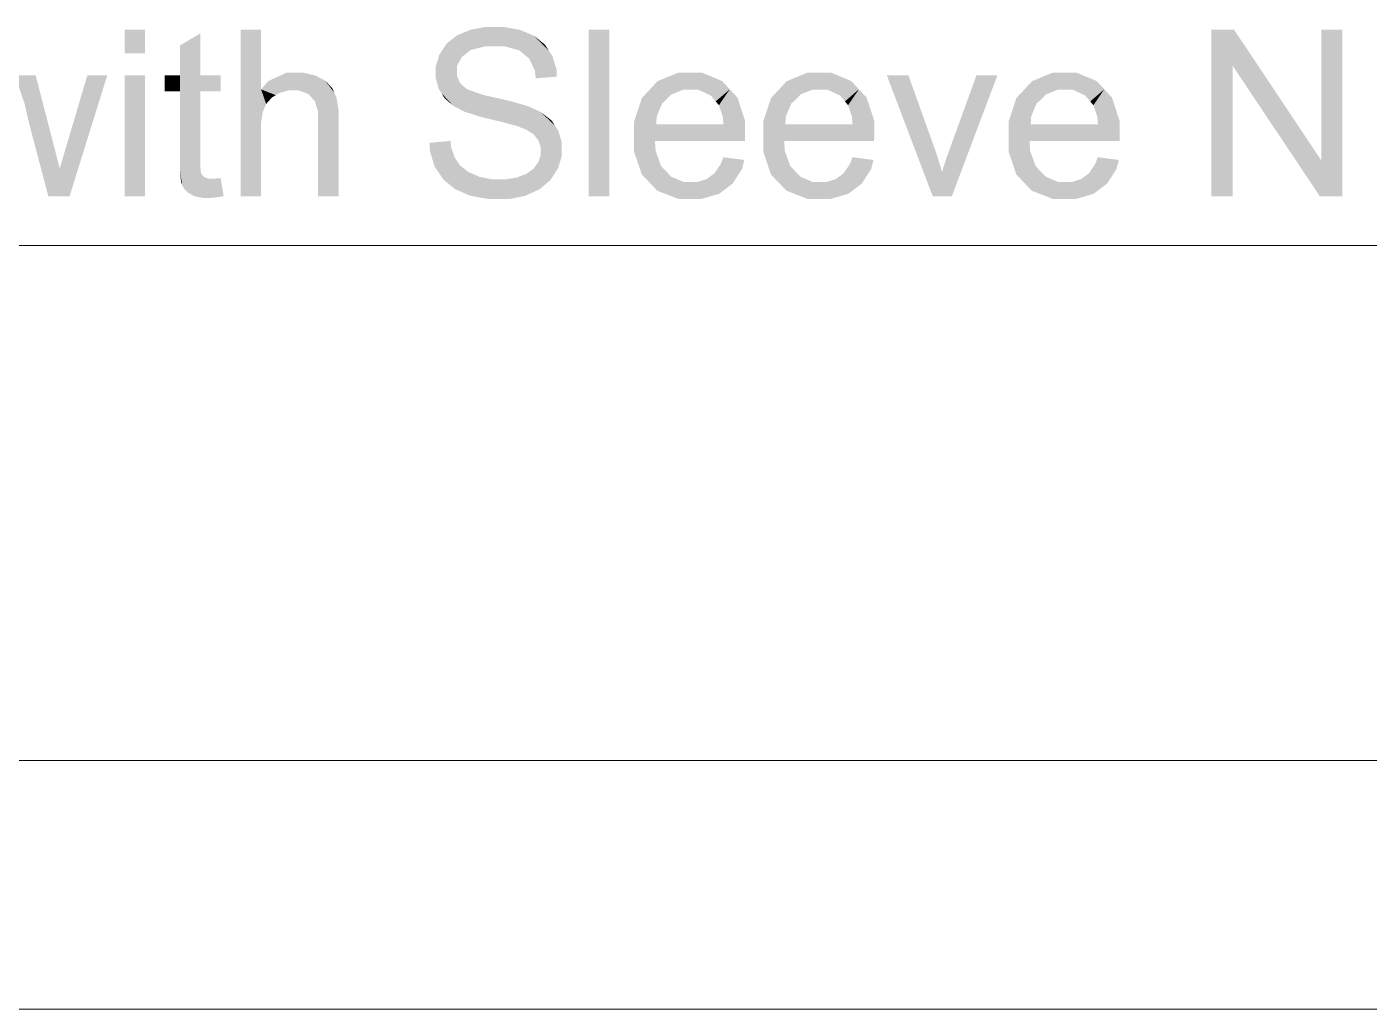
# Model space of a CAD drawing. Header units: millimetres. Extents: x 2 to 579, y 1 to 405.
# Drawn here: x 167.72 to 184.7, y 79.06 to 91.48 of the extents above; entities that cross this region are included whole.
import ezdxf

# ---------------------------------------------------------------- set-up
doc = ezdxf.new("R2010")
doc.units = ezdxf.units.MM
doc.linetypes.add('XKITLINE00', pattern=[0])
doc.layers.add('GraphicObject', color=6, linetype='Continuous', lineweight=0)
doc.layers.add('LinkedObject', color=7, linetype='Continuous', lineweight=0)

# ---------------------------------------------------------------- blocks, each defined once
blk = doc.blocks.new('*A3')
at = {"layer": 'GraphicObject', "color": 3, "linetype": 'XKITLINE00', "lineweight": 0}
blk.add_line((108.104, 79.06), (242.663, 79.06), dxfattribs=at)
blk = doc.blocks.new('*A4')
at = {"layer": 'LinkedObject'}
for points in [[(169.216, 91.446), (168.957, 91.149), (168.957, 91.446)], [(169.216, 91.149), (168.957, 91.149), (169.216, 91.446)], [(169.915, 91.4), (169.656, 90.867), (169.656, 91.245)], [(169.656, 90.867), (169.915, 91.4), (169.656, 90.667)], [(169.915, 90.867), (169.656, 90.667), (169.915, 91.4)], [(170.684, 91.446), (170.425, 89.34), (170.425, 91.446)], [(170.684, 90.691), (170.425, 89.34), (170.684, 91.446)], [(173.162, 91.374), (173.278, 91.143), (173.03, 91.269)], [(173.336, 91.189), (173.162, 91.374), (173.249, 91.41)], [(173.278, 91.143), (173.162, 91.374), (173.336, 91.189)], [(173.336, 91.446), (173.52, 91.236), (173.249, 91.41)], [(173.249, 91.41), (173.52, 91.236), (173.336, 91.189)], [(173.529, 91.482), (173.52, 91.236), (173.336, 91.446)], [(173.635, 91.482), (173.52, 91.236), (173.529, 91.482)], [(173.52, 91.236), (173.635, 91.482), (173.646, 91.236)], [(173.635, 91.482), (173.767, 91.236), (173.646, 91.236)], [(173.958, 91.444), (173.635, 91.482), (173.752, 91.482)], [(174.048, 91.407), (173.635, 91.482), (173.958, 91.444)], [(173.951, 91.185), (173.635, 91.482), (174.048, 91.407)], [(173.767, 91.236), (173.635, 91.482), (173.951, 91.185)], [(174.048, 91.407), (174.013, 91.133), (173.951, 91.185)], [(174.137, 91.369), (174.013, 91.133), (174.048, 91.407)], [(175.089, 91.446), (174.83, 89.34), (174.83, 91.446)], [(175.089, 89.34), (174.83, 89.34), (175.089, 91.446)], [(182.709, 91.446), (182.976, 90.993), (182.709, 89.34)], [(182.976, 90.993), (182.709, 91.446), (182.995, 91.446)], [(182.976, 90.993), (182.995, 91.446), (184.08, 89.34)], [(184.08, 89.34), (182.995, 91.446), (184.099, 89.793)], [(184.366, 91.446), (184.099, 89.793), (184.099, 91.446)], [(184.366, 89.34), (184.099, 89.793), (184.366, 91.446)], [(173.03, 91.269), (173.278, 91.143), (172.985, 91.199)], [(174.013, 91.133), (174.137, 91.369), (174.075, 91.082)], [(174.075, 91.082), (174.137, 91.369), (174.323, 91.184)], [(174.323, 91.184), (174.137, 91.369), (174.275, 91.258)], [(172.985, 91.199), (172.895, 90.901), (172.94, 91.13)], [(173.22, 91.097), (172.895, 90.901), (172.985, 91.199)], [(172.94, 91.13), (172.895, 90.901), (172.895, 90.981)], [(173.162, 90.985), (172.895, 90.901), (173.22, 91.097)], [(172.985, 91.199), (173.278, 91.143), (173.22, 91.097)], [(174.323, 91.184), (174.148, 90.931), (174.075, 91.082)], [(174.371, 91.111), (174.148, 90.931), (174.323, 91.184)], [(174.422, 90.945), (174.148, 90.931), (174.371, 91.111)], [(167.832, 90.867), (167.69, 90.515), (167.57, 90.867)], [(167.69, 90.515), (167.832, 90.867), (167.751, 90.253)], [(167.751, 90.253), (167.832, 90.867), (168.062, 89.98)], [(168.737, 90.867), (168.223, 89.984), (168.485, 90.867)], [(168.261, 89.34), (168.223, 89.984), (168.737, 90.867)], [(169.216, 90.867), (168.957, 89.34), (168.957, 90.867)], [(169.216, 89.34), (168.957, 89.34), (169.216, 90.867)], [(169.464, 90.867), (169.656, 90.667), (169.464, 90.667)], [(169.656, 90.867), (169.656, 90.667), (169.464, 90.867)], [(169.915, 90.667), (169.656, 90.667), (169.915, 90.867)], [(170.172, 90.667), (169.915, 90.867), (170.172, 90.867)], [(169.915, 90.667), (169.915, 90.867), (170.172, 90.667)], [(171.002, 90.901), (170.684, 90.691), (170.774, 90.796)], [(171.139, 90.901), (170.684, 90.691), (171.002, 90.901)], [(171.028, 90.678), (170.684, 90.691), (171.139, 90.901)], [(171.028, 90.678), (171.139, 90.901), (171.085, 90.678)], [(171.085, 90.678), (171.139, 90.901), (171.162, 90.678)], [(171.139, 90.901), (171.28, 90.633), (171.162, 90.678)], [(171.224, 90.901), (171.28, 90.633), (171.139, 90.901)], [(171.371, 90.867), (171.28, 90.633), (171.224, 90.901)], [(171.433, 90.834), (171.28, 90.633), (171.371, 90.867)], [(172.895, 90.901), (173.162, 90.985), (173.162, 90.92)], [(173.162, 90.863), (172.895, 90.901), (173.162, 90.92)], [(172.895, 90.901), (173.162, 90.863), (172.895, 90.829)], [(174.426, 90.852), (174.148, 90.931), (174.422, 90.945)], [(174.148, 90.931), (174.426, 90.852), (174.158, 90.831)], [(176.115, 90.901), (175.7, 90.795), (175.957, 90.901)], [(176.028, 90.688), (175.7, 90.795), (176.115, 90.901)], [(176.028, 90.688), (176.115, 90.901), (176.116, 90.688)], [(176.115, 90.901), (176.215, 90.688), (176.116, 90.688)], [(176.517, 90.797), (176.115, 90.901), (176.268, 90.901)], [(176.614, 90.692), (176.115, 90.901), (176.517, 90.797)], [(176.375, 90.613), (176.115, 90.901), (176.614, 90.692)], [(176.215, 90.688), (176.115, 90.901), (176.375, 90.613)], [(177.749, 90.901), (177.334, 90.795), (177.591, 90.901)], [(177.662, 90.688), (177.334, 90.795), (177.749, 90.901)], [(177.662, 90.688), (177.749, 90.901), (177.751, 90.688)], [(177.749, 90.901), (177.849, 90.688), (177.751, 90.688)], [(178.151, 90.797), (177.749, 90.901), (177.902, 90.901)], [(178.248, 90.692), (177.749, 90.901), (178.151, 90.797)], [(178.009, 90.613), (177.749, 90.901), (178.248, 90.692)], [(177.849, 90.688), (177.749, 90.901), (178.009, 90.613)], [(178.875, 90.867), (179.182, 89.34), (178.602, 90.867)], [(179.203, 89.953), (179.182, 89.34), (178.875, 90.867)], [(180, 90.867), (179.396, 89.935), (179.735, 90.867)], [(179.424, 89.34), (179.396, 89.935), (180, 90.867)], [(180.853, 90.901), (180.439, 90.795), (180.695, 90.901)], [(180.766, 90.688), (180.439, 90.795), (180.853, 90.901)], [(180.766, 90.688), (180.853, 90.901), (180.855, 90.688)], [(180.853, 90.901), (180.953, 90.688), (180.855, 90.688)], [(181.256, 90.797), (180.853, 90.901), (181.006, 90.901)], [(181.353, 90.692), (180.853, 90.901), (181.256, 90.797)], [(181.113, 90.613), (180.853, 90.901), (181.353, 90.692)], [(180.953, 90.688), (180.853, 90.901), (181.113, 90.613)], [(182.709, 89.34), (182.976, 90.993), (182.976, 89.34)], [(171.433, 90.834), (171.322, 90.589), (171.28, 90.633)], [(171.495, 90.801), (171.322, 90.589), (171.433, 90.834)], [(171.322, 90.589), (171.495, 90.801), (171.364, 90.545)], [(171.364, 90.545), (171.495, 90.801), (171.611, 90.649)], [(171.611, 90.649), (171.495, 90.801), (171.584, 90.708)], [(172.895, 90.829), (173.162, 90.863), (172.932, 90.697)], [(172.932, 90.697), (173.162, 90.863), (172.969, 90.639)], [(172.969, 90.639), (173.162, 90.863), (173.203, 90.769)], [(173.203, 90.769), (173.118, 90.482), (172.969, 90.639)], [(173.244, 90.733), (173.118, 90.482), (173.203, 90.769)], [(173.118, 90.482), (173.244, 90.733), (173.193, 90.442)], [(173.193, 90.442), (173.244, 90.733), (173.284, 90.696)], [(173.193, 90.442), (173.284, 90.696), (173.251, 90.412)], [(173.251, 90.412), (173.284, 90.696), (173.454, 90.346)], [(173.454, 90.346), (173.284, 90.696), (173.494, 90.621)], [(175.7, 90.795), (175.878, 90.628), (175.601, 90.688)], [(175.878, 90.628), (175.7, 90.795), (176.028, 90.688)], [(177.334, 90.795), (177.512, 90.628), (177.235, 90.688)], [(177.512, 90.628), (177.334, 90.795), (177.662, 90.688)], [(180.439, 90.795), (180.616, 90.628), (180.34, 90.688)], [(180.616, 90.628), (180.439, 90.795), (180.766, 90.688)], [(169.656, 89.787), (169.915, 90.667), (169.915, 89.773)], [(169.656, 90.667), (169.915, 90.667), (169.656, 89.787)], [(170.684, 90.265), (170.425, 89.34), (170.684, 90.691)], [(170.684, 90.265), (170.684, 90.691), (170.705, 90.405)], [(170.705, 90.405), (170.684, 90.691), (170.726, 90.456)], [(170.726, 90.456), (170.684, 90.691), (170.748, 90.507)], [(170.748, 90.507), (170.684, 90.691), (170.82, 90.588)], [(170.82, 90.588), (170.684, 90.691), (170.87, 90.618)], [(170.87, 90.618), (170.684, 90.691), (170.921, 90.648)], [(170.921, 90.648), (170.684, 90.691), (171.028, 90.678)], [(171.611, 90.649), (171.406, 90.404), (171.364, 90.545)], [(171.638, 90.59), (171.406, 90.404), (171.611, 90.649)], [(171.665, 90.419), (171.406, 90.404), (171.638, 90.59)], [(172.969, 90.639), (173.118, 90.482), (173.005, 90.58)], [(173.454, 90.346), (173.494, 90.621), (173.599, 90.311)], [(173.599, 90.311), (173.494, 90.621), (173.664, 90.583)], [(173.599, 90.311), (173.664, 90.583), (173.744, 90.276)], [(173.744, 90.276), (173.664, 90.583), (173.834, 90.544)], [(173.744, 90.276), (173.834, 90.544), (173.931, 90.225)], [(173.931, 90.225), (173.834, 90.544), (173.973, 90.208)], [(173.973, 90.208), (173.834, 90.544), (174.039, 90.183)], [(174.067, 90.477), (174.039, 90.183), (173.834, 90.544)], [(175.601, 90.688), (175.403, 90.283), (175.502, 90.582)], [(175.757, 90.509), (175.403, 90.283), (175.601, 90.688)], [(175.601, 90.688), (175.878, 90.628), (175.757, 90.509)], [(176.375, 90.613), (176.614, 90.692), (176.436, 90.539)], [(176.614, 90.692), (176.477, 90.491), (176.436, 90.539)], [(176.477, 90.491), (176.614, 90.692), (176.525, 90.346)], [(176.525, 90.346), (176.614, 90.692), (176.808, 90.295)], [(176.808, 90.295), (176.614, 90.692), (176.711, 90.588)], [(177.235, 90.688), (177.037, 90.283), (177.136, 90.582)], [(177.391, 90.509), (177.037, 90.283), (177.235, 90.688)], [(177.235, 90.688), (177.512, 90.628), (177.391, 90.509)], [(178.009, 90.613), (178.248, 90.692), (178.071, 90.539)], [(178.248, 90.692), (178.111, 90.491), (178.071, 90.539)], [(178.111, 90.491), (178.248, 90.692), (178.16, 90.346)], [(178.16, 90.346), (178.248, 90.692), (178.442, 90.295)], [(178.442, 90.295), (178.248, 90.692), (178.345, 90.588)], [(180.34, 90.688), (180.142, 90.283), (180.241, 90.582)], [(180.495, 90.509), (180.142, 90.283), (180.34, 90.688)], [(180.34, 90.688), (180.616, 90.628), (180.495, 90.509)], [(181.113, 90.613), (181.353, 90.692), (181.175, 90.539)], [(181.353, 90.692), (181.215, 90.491), (181.175, 90.539)], [(181.215, 90.491), (181.353, 90.692), (181.264, 90.346)], [(181.264, 90.346), (181.353, 90.692), (181.546, 90.295)], [(181.546, 90.295), (181.353, 90.692), (181.449, 90.588)], [(171.665, 90.307), (171.406, 90.404), (171.665, 90.419)], [(171.406, 90.404), (171.665, 90.307), (171.406, 90.307)], [(174.13, 90.448), (174.039, 90.183), (174.067, 90.477)], [(174.039, 90.183), (174.13, 90.448), (174.134, 90.121)], [(174.134, 90.121), (174.13, 90.448), (174.222, 90.406)], [(174.134, 90.121), (174.222, 90.406), (174.163, 90.084)], [(174.163, 90.084), (174.222, 90.406), (174.193, 90.047)], [(174.222, 90.406), (174.401, 90.234), (174.193, 90.047)], [(174.401, 90.234), (174.222, 90.406), (174.358, 90.299)], [(175.69, 90.35), (175.403, 90.283), (175.757, 90.509)], [(177.324, 90.35), (177.037, 90.283), (177.391, 90.509)], [(180.428, 90.35), (180.142, 90.283), (180.495, 90.509)], [(168.062, 89.98), (167.992, 89.34), (167.751, 90.253)], [(170.684, 90.175), (170.425, 89.34), (170.684, 90.265)], [(171.406, 89.34), (171.665, 90.307), (171.665, 89.34)], [(171.406, 90.307), (171.665, 90.307), (171.406, 89.34)], [(174.193, 90.047), (174.401, 90.234), (174.222, 89.961)], [(174.222, 89.961), (174.401, 90.234), (174.445, 90.169)], [(175.403, 90.283), (175.69, 90.35), (175.683, 90.25)], [(175.683, 90.25), (175.403, 90.091), (175.403, 90.283)], [(175.683, 90.25), (176.808, 90.106), (175.403, 90.091)], [(176.534, 90.25), (176.808, 90.106), (175.683, 90.25)], [(176.525, 90.346), (176.808, 90.295), (176.534, 90.25)], [(176.808, 90.106), (176.534, 90.25), (176.808, 90.295)], [(177.037, 90.283), (177.324, 90.35), (177.317, 90.25)], [(177.317, 90.25), (177.037, 90.091), (177.037, 90.283)], [(177.317, 90.25), (178.442, 90.106), (177.037, 90.091)], [(178.168, 90.25), (178.442, 90.106), (177.317, 90.25)], [(178.16, 90.346), (178.442, 90.295), (178.168, 90.25)], [(178.442, 90.106), (178.168, 90.25), (178.442, 90.295)], [(180.142, 90.283), (180.428, 90.35), (180.422, 90.25)], [(180.422, 90.25), (180.142, 90.091), (180.142, 90.283)], [(180.422, 90.25), (181.546, 90.106), (180.142, 90.091)], [(181.273, 90.25), (181.546, 90.106), (180.422, 90.25)], [(181.264, 90.346), (181.546, 90.295), (181.273, 90.25)], [(181.546, 90.106), (181.273, 90.25), (181.546, 90.295)], [(170.425, 89.34), (170.684, 90.175), (170.684, 89.34)], [(173.089, 89.96), (172.817, 90.016), (173.08, 90.039)], [(172.817, 90.016), (172.932, 89.638), (172.82, 89.911)], [(173.089, 89.96), (172.932, 89.638), (172.817, 90.016)], [(174.222, 89.961), (174.445, 90.169), (174.222, 89.911)], [(174.222, 89.911), (174.445, 90.169), (174.222, 89.862)], [(174.445, 90.169), (174.489, 89.934), (174.222, 89.862)], [(174.489, 89.934), (174.445, 90.169), (174.489, 90.019)], [(176.808, 90.095), (175.403, 90.091), (176.808, 90.106)], [(176.807, 90.06), (175.403, 90.091), (176.808, 90.095)], [(175.403, 90.091), (175.599, 89.513), (175.403, 89.905)], [(175.676, 89.912), (175.599, 89.513), (175.403, 90.091)], [(175.676, 89.912), (175.403, 90.091), (175.668, 90.037)], [(176.806, 90.037), (175.403, 90.091), (176.807, 90.06)], [(175.668, 90.037), (175.403, 90.091), (176.806, 90.037)], [(178.442, 90.095), (177.037, 90.091), (178.442, 90.106)], [(178.441, 90.06), (177.037, 90.091), (178.442, 90.095)], [(177.037, 90.091), (177.233, 89.513), (177.037, 89.905)], [(177.31, 89.912), (177.233, 89.513), (177.037, 90.091)], [(177.31, 89.912), (177.037, 90.091), (177.303, 90.037)], [(178.441, 90.037), (177.037, 90.091), (178.441, 90.06)], [(177.303, 90.037), (177.037, 90.091), (178.441, 90.037)], [(181.546, 90.095), (180.142, 90.091), (181.546, 90.106)], [(181.546, 90.06), (180.142, 90.091), (181.546, 90.095)], [(180.142, 90.091), (180.337, 89.513), (180.142, 89.905)], [(180.414, 89.912), (180.337, 89.513), (180.142, 90.091)], [(180.414, 89.912), (180.142, 90.091), (180.407, 90.037)], [(181.545, 90.037), (180.142, 90.091), (181.546, 90.06)], [(180.407, 90.037), (180.142, 90.091), (181.545, 90.037)], [(168.136, 89.69), (167.992, 89.34), (168.062, 89.98)], [(168.223, 89.984), (168.261, 89.34), (168.136, 89.69)], [(172.82, 89.911), (172.932, 89.638), (172.877, 89.722)], [(173.133, 89.83), (172.932, 89.638), (173.089, 89.96)], [(174.192, 89.772), (174.489, 89.934), (174.441, 89.692)], [(174.222, 89.862), (174.489, 89.934), (174.192, 89.772)], [(174.441, 89.692), (174.489, 89.934), (174.489, 89.851)], [(175.403, 89.905), (175.599, 89.513), (175.501, 89.616)], [(175.747, 89.719), (175.599, 89.513), (175.676, 89.912)], [(177.037, 89.905), (177.233, 89.513), (177.135, 89.616)], [(177.381, 89.719), (177.233, 89.513), (177.31, 89.912)], [(179.229, 89.879), (179.182, 89.34), (179.203, 89.953)], [(179.278, 89.725), (179.182, 89.34), (179.229, 89.879)], [(179.366, 89.851), (179.424, 89.34), (179.317, 89.705)], [(179.396, 89.935), (179.424, 89.34), (179.366, 89.851)], [(180.142, 89.905), (180.337, 89.513), (180.24, 89.616)], [(180.485, 89.719), (180.337, 89.513), (180.414, 89.912)], [(167.992, 89.34), (168.136, 89.69), (168.261, 89.34)], [(169.915, 89.773), (169.656, 89.671), (169.656, 89.787)], [(169.915, 89.718), (169.656, 89.671), (169.915, 89.773)], [(169.915, 89.718), (169.687, 89.481), (169.656, 89.671)], [(169.922, 89.646), (169.687, 89.481), (169.915, 89.718)], [(172.932, 89.638), (173.133, 89.83), (172.987, 89.555)], [(172.987, 89.555), (173.133, 89.83), (173.138, 89.429)], [(173.167, 89.78), (173.138, 89.429), (173.133, 89.83)], [(173.201, 89.729), (173.138, 89.429), (173.167, 89.78)], [(173.201, 89.729), (173.235, 89.388), (173.138, 89.429)], [(173.306, 89.647), (173.235, 89.388), (173.201, 89.729)], [(174.132, 89.689), (174.393, 89.618), (174.042, 89.624)], [(174.162, 89.731), (174.441, 89.692), (174.132, 89.689)], [(174.393, 89.618), (174.132, 89.689), (174.441, 89.692)], [(174.192, 89.772), (174.441, 89.692), (174.162, 89.731)], [(175.599, 89.513), (175.747, 89.719), (175.697, 89.41)], [(175.811, 89.653), (175.697, 89.41), (175.747, 89.719)], [(176.422, 89.632), (176.799, 89.799), (176.651, 89.501)], [(176.502, 89.751), (176.799, 89.799), (176.422, 89.632)], [(176.799, 89.799), (176.502, 89.751), (176.531, 89.833)], [(176.651, 89.501), (176.799, 89.799), (176.768, 89.682)], [(177.233, 89.513), (177.381, 89.719), (177.331, 89.41)], [(177.445, 89.653), (177.331, 89.41), (177.381, 89.719)], [(178.056, 89.632), (178.433, 89.799), (178.285, 89.501)], [(178.136, 89.751), (178.433, 89.799), (178.056, 89.632)], [(178.433, 89.799), (178.136, 89.751), (178.165, 89.833)], [(178.285, 89.501), (178.433, 89.799), (178.402, 89.682)], [(179.3, 89.645), (179.182, 89.34), (179.278, 89.725)], [(179.317, 89.705), (179.424, 89.34), (179.3, 89.645)], [(180.337, 89.513), (180.485, 89.719), (180.435, 89.41)], [(180.549, 89.653), (180.435, 89.41), (180.485, 89.719)], [(181.161, 89.632), (181.538, 89.799), (181.389, 89.501)], [(181.24, 89.751), (181.538, 89.799), (181.161, 89.632)], [(181.538, 89.799), (181.24, 89.751), (181.27, 89.833)], [(181.389, 89.501), (181.538, 89.799), (181.506, 89.682)], [(184.099, 89.793), (184.366, 89.34), (184.08, 89.34)], [(169.656, 89.671), (169.687, 89.481), (169.672, 89.518)], [(169.928, 89.63), (169.687, 89.481), (169.922, 89.646)], [(169.687, 89.481), (169.928, 89.63), (169.935, 89.615)], [(169.687, 89.481), (169.935, 89.615), (169.703, 89.445)], [(169.703, 89.445), (169.935, 89.615), (169.758, 89.386)], [(169.758, 89.386), (169.935, 89.615), (169.796, 89.364)], [(169.796, 89.364), (169.935, 89.615), (169.957, 89.589)], [(169.957, 89.589), (169.835, 89.342), (169.796, 89.364)], [(169.972, 89.58), (169.835, 89.342), (169.957, 89.589)], [(169.988, 89.571), (169.835, 89.342), (169.972, 89.58)], [(169.835, 89.342), (169.988, 89.571), (169.944, 89.319)], [(169.944, 89.319), (169.988, 89.571), (170.015, 89.319)], [(170.015, 89.319), (169.988, 89.571), (170.031, 89.561)], [(170.031, 89.561), (170.058, 89.319), (170.015, 89.319)], [(170.06, 89.561), (170.058, 89.319), (170.031, 89.561)], [(170.06, 89.561), (170.155, 89.331), (170.058, 89.319)], [(170.081, 89.561), (170.155, 89.331), (170.06, 89.561)], [(170.155, 89.331), (170.081, 89.561), (170.137, 89.566)], [(170.21, 89.342), (170.137, 89.566), (170.172, 89.57)], [(170.155, 89.331), (170.137, 89.566), (170.21, 89.342)], [(173.235, 89.388), (173.306, 89.647), (173.331, 89.346)], [(173.378, 89.616), (173.331, 89.346), (173.306, 89.647)], [(173.45, 89.584), (173.331, 89.346), (173.378, 89.616)], [(173.45, 89.584), (173.57, 89.304), (173.331, 89.346)], [(173.611, 89.553), (173.57, 89.304), (173.45, 89.584)], [(173.611, 89.553), (173.712, 89.304), (173.57, 89.304)], [(173.7, 89.553), (173.712, 89.304), (173.611, 89.553)], [(173.7, 89.553), (173.825, 89.304), (173.712, 89.304)], [(173.78, 89.553), (173.825, 89.304), (173.7, 89.553)], [(173.92, 89.577), (174.117, 89.387), (173.78, 89.553)], [(173.78, 89.553), (174.117, 89.387), (173.825, 89.304)], [(173.981, 89.6), (174.345, 89.544), (173.92, 89.577)], [(174.207, 89.428), (173.92, 89.577), (174.345, 89.544)], [(174.117, 89.387), (173.92, 89.577), (174.207, 89.428)], [(174.042, 89.624), (174.345, 89.544), (173.981, 89.6)], [(174.042, 89.624), (174.393, 89.618), (174.345, 89.544)], [(175.874, 89.586), (175.697, 89.41), (175.811, 89.653)], [(175.874, 89.586), (176.129, 89.307), (175.697, 89.41)], [(176.034, 89.519), (176.129, 89.307), (175.874, 89.586)], [(176.129, 89.519), (176.129, 89.307), (176.034, 89.519)], [(176.2, 89.519), (176.565, 89.436), (176.129, 89.307)], [(176.2, 89.519), (176.129, 89.307), (176.129, 89.519)], [(176.322, 89.557), (176.565, 89.436), (176.2, 89.519)], [(176.372, 89.594), (176.651, 89.501), (176.322, 89.557)], [(176.565, 89.436), (176.322, 89.557), (176.651, 89.501)], [(176.422, 89.632), (176.651, 89.501), (176.372, 89.594)], [(177.509, 89.586), (177.331, 89.41), (177.445, 89.653)], [(177.509, 89.586), (177.763, 89.307), (177.331, 89.41)], [(177.668, 89.519), (177.763, 89.307), (177.509, 89.586)], [(177.763, 89.519), (177.763, 89.307), (177.668, 89.519)], [(177.835, 89.519), (178.2, 89.436), (177.763, 89.307)], [(177.835, 89.519), (177.763, 89.307), (177.763, 89.519)], [(177.956, 89.557), (178.2, 89.436), (177.835, 89.519)], [(178.006, 89.594), (178.285, 89.501), (177.956, 89.557)], [(178.2, 89.436), (177.956, 89.557), (178.285, 89.501)], [(178.056, 89.632), (178.285, 89.501), (178.006, 89.594)], [(179.3, 89.645), (179.424, 89.34), (179.182, 89.34)], [(180.613, 89.586), (180.435, 89.41), (180.549, 89.653)], [(180.613, 89.586), (180.868, 89.307), (180.435, 89.41)], [(180.772, 89.519), (180.868, 89.307), (180.613, 89.586)], [(180.868, 89.519), (180.868, 89.307), (180.772, 89.519)], [(180.939, 89.519), (181.304, 89.436), (180.868, 89.307)], [(180.939, 89.519), (180.868, 89.307), (180.868, 89.519)], [(181.06, 89.557), (181.304, 89.436), (180.939, 89.519)], [(181.11, 89.594), (181.389, 89.501), (181.06, 89.557)], [(181.304, 89.436), (181.06, 89.557), (181.389, 89.501)], [(181.161, 89.632), (181.389, 89.501), (181.11, 89.594)], [(173.825, 89.304), (174.117, 89.387), (174.027, 89.346)], [(175.697, 89.41), (176.129, 89.307), (175.962, 89.307)], [(176.129, 89.307), (176.565, 89.436), (176.262, 89.307)], [(176.262, 89.307), (176.565, 89.436), (176.48, 89.371)], [(177.331, 89.41), (177.763, 89.307), (177.596, 89.307)], [(177.763, 89.307), (178.2, 89.436), (177.896, 89.307)], [(177.896, 89.307), (178.2, 89.436), (178.114, 89.371)], [(180.435, 89.41), (180.868, 89.307), (180.7, 89.307)], [(180.868, 89.307), (181.304, 89.436), (181, 89.307)], [(181, 89.307), (181.304, 89.436), (181.218, 89.371)]]:
    blk.add_hatch(color=7, dxfattribs=at).paths.add_polyline_path(points, flags=17)
at = {"layer": 'LinkedObject', "color": 7, "linetype": 'XKITLINE00', "lineweight": 0}
for p, q in [((166.638, 88.717), (168.761, 88.717)), ((168.761, 88.717), (169.414, 88.717)), ((169.414, 88.717), (170.231, 88.717)), ((170.231, 88.717), (171.865, 88.717)), ((171.865, 88.717), (172.682, 88.717)), ((172.682, 88.717), (174.643, 88.717)), ((174.643, 88.717), (175.296, 88.717)), ((175.296, 88.717), (176.93, 88.717)), ((176.93, 88.717), (178.564, 88.717)), ((178.564, 88.717), (180.034, 88.717)), ((180.034, 88.717), (181.668, 88.717)), ((181.668, 88.717), (182.486, 88.717)), ((182.486, 88.717), (184.608, 88.717)), ((184.608, 88.717), (186.243, 88.717))]:
    blk.add_line(p, q, dxfattribs=at)
at = {"layer": 'LinkedObject', "color": 2, "linetype": 'XKITLINE00', "lineweight": 0}
blk.add_line((214.936, 82.203), (130.784, 82.203), dxfattribs=at)

msp = doc.modelspace()

# ---------------------------------------------------------------- block references
at = {"lineweight": 0}
for name in ['*A3', '*A4']:
    msp.add_blockref(name, (0, 0), dxfattribs=at)

doc.saveas('drawing.dxf')
